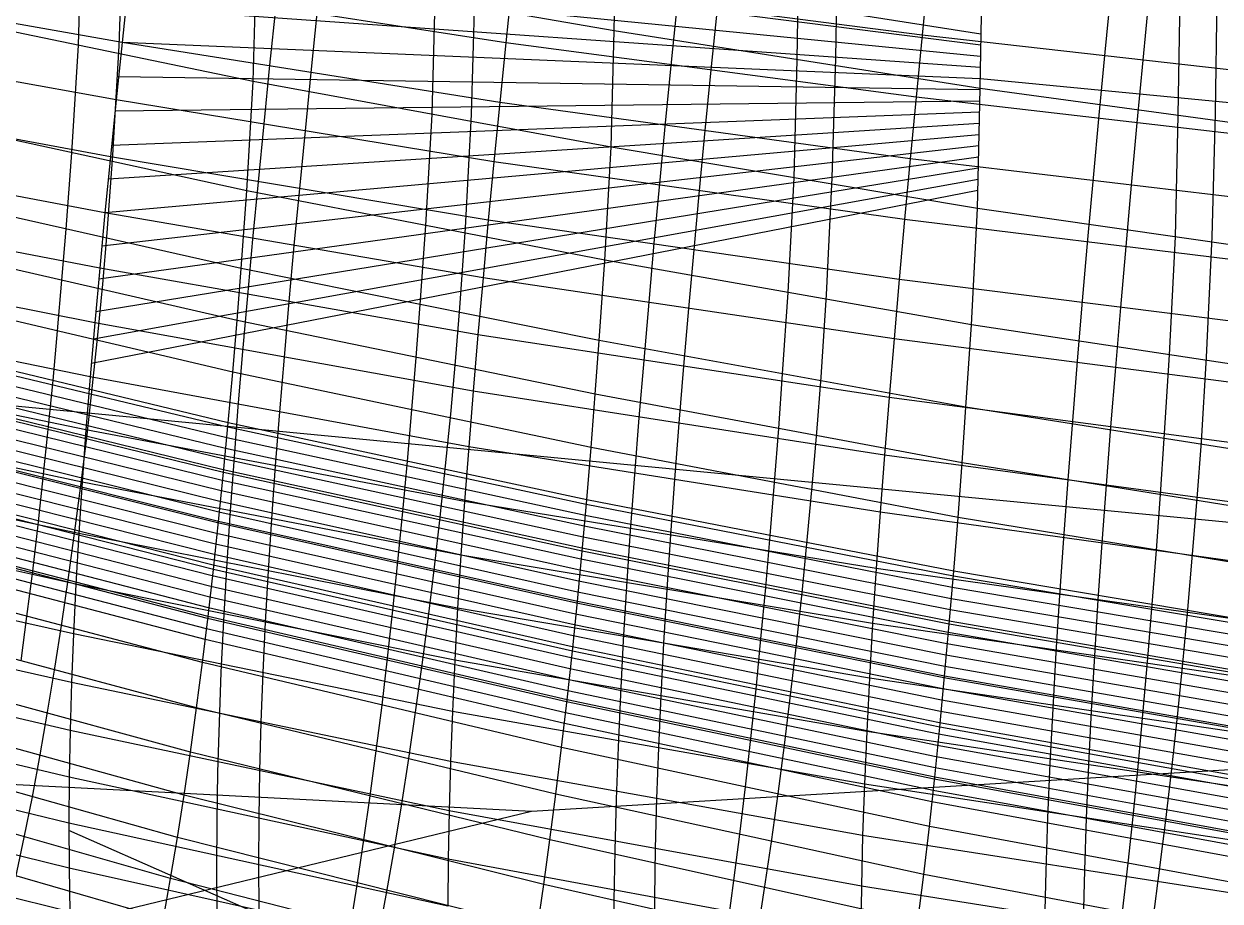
# Model space of a CAD drawing. Extents: x -530 to 530, y -2 to 255.
# Drawn here: x -407.7 to -352.3, y 76.4 to 117 of the extents above; entities that cross this region are included whole.
import ezdxf

# ---------------------------------------------------------------- set-up
doc = ezdxf.new("R2010")
doc.units = 0
doc.header["$MEASUREMENT"] = 0
doc.layers.add('default', color=7, linetype='Continuous')

msp = doc.modelspace()

# ---------------------------------------------------------------- linework, layer by layer
at = {"layer": 'default', "color": 4, "linetype": 'Continuous'}
for p, q in [((-363.383, 116.507, 129.321), (-402.43, 122.62, 114.253)), ((-403.274, 115.969, 164.638), (-403.108, 121.175, 164.376)), ((-363.393, 115.99, 129.348), (-402.613, 120.979, 114.148)), ((-370.105, 115.399, 138.57), (-370.012, 121.02, 138.25)), ((-363.404, 115.473, 129.374), (-402.792, 119.35, 114.047)), ((-357.36, 118.627, 76.331), (-357.647, 115.677, 76.11)), ((-352.533, 112.826, 125.852), (-352.439, 118.604, 125.532)), ((-386.964, 112.782, 151.906), (-386.807, 118.164, 151.635)), ((-377.432, 118.052, 89.414), (-377.72, 115.203, 89.221)), ((-363.414, 114.956, 129.4), (-402.966, 117.732, 113.951)), ((-396.021, 117.816, 103.879), (-396.307, 115.073, 103.714)), ((-403.561, 110.897, 164.694), (-403.274, 115.969, 164.638)), ((-363.425, 114.438, 129.426), (-403.139, 116.12, 113.858)), ((-377.72, 115.203, 89.221), (-377.997, 112.382, 89.042)), ((-370.265, 109.851, 138.837), (-370.105, 115.399, 138.57)), ((-357.647, 115.677, 76.11), (-357.925, 112.755, 75.903)), ((-396.307, 115.073, 103.714), (-396.58, 112.359, 103.562)), ((-363.435, 113.921, 129.452), (-403.304, 114.524, 113.772)), ((-363.445, 113.404, 129.479), (-403.467, 112.935, 113.688)), ((-363.456, 112.887, 129.505), (-403.626, 111.359, 113.609)), ((-387.242, 107.538, 151.951), (-386.964, 112.782, 151.906)), ((-357.925, 112.755, 75.903), (-358.192, 109.862, 75.71)), ((-352.689, 107.123, 126.123), (-352.533, 112.826, 125.852)), ((-363.477, 111.852, 129.557), (-403.931, 108.237, 113.464)), ((-363.466, 112.37, 129.531), (-403.78, 109.795, 113.535)), ((-396.58, 112.359, 103.562), (-396.845, 109.677, 103.422)), ((-377.997, 112.382, 89.042), (-378.263, 109.592, 88.877)), ((-363.487, 111.335, 129.583), (-404.075, 106.699, 113.402)), ((-363.497, 110.818, 129.61), (-404.216, 105.168, 113.342)), ((-403.827, 107.318, 164.66), (-403.561, 110.897, 164.694)), ((-363.508, 110.301, 129.636), (-404.352, 103.65, 113.286)), ((-363.518, 109.784, 129.662), (-404.462, 102.392, 113.245)), ((-396.845, 109.677, 103.422), (-397.096, 107.022, 103.296)), ((-370.533, 104.446, 138.872), (-370.265, 109.851, 138.837)), ((-358.192, 109.862, 75.71), (-358.448, 107, 75.531)), ((-363.528, 109.267, 129.688), (-404.558, 101.265, 113.21)), ((-378.263, 109.592, 88.877), (-378.519, 106.834, 88.724)), ((-387.501, 103.837, 151.903), (-387.242, 107.538, 151.951)), ((-404.033, 104.929, 164.621), (-403.827, 107.318, 164.66)), ((-397.096, 107.022, 103.296), (-397.334, 104.403, 103.185)), ((-358.448, 107, 75.531), (-358.695, 104.171, 75.365)), ((-352.947, 101.567, 126.152), (-352.689, 107.123, 126.123)), ((-378.519, 106.834, 88.724), (-378.763, 104.104, 88.586)), ((-404.266, 102.572, 164.549), (-404.033, 104.929, 164.621)), ((-397.334, 104.403, 103.185), (-397.561, 101.815, 103.086)), ((-378.763, 104.104, 88.586), (-378.994, 101.411, 88.463)), ((-370.783, 100.63, 138.813), (-370.533, 104.446, 138.872)), ((-358.695, 104.171, 75.365), (-358.93, 101.371, 75.215)), ((-387.702, 101.366, 151.853), (-387.501, 103.837, 151.903)), ((-404.51, 100.249, 164.462), (-404.266, 102.572, 164.549)), ((-398.244, 98.316, 156.02), (-414.462, 102.215, 168.816)), ((-398.296, 97.825, 155.998), (-414.516, 101.741, 168.797)), ((-397.561, 101.815, 103.086), (-397.774, 99.261, 103.004)), ((-387.929, 98.928, 151.769), (-387.702, 101.366, 151.853)), ((-378.994, 101.411, 88.463), (-379.215, 98.75, 88.354)), ((-358.93, 101.371, 75.215), (-359.153, 98.609, 75.082)), ((-353.183, 97.644, 126.091), (-352.947, 101.567, 126.152)), ((-398.4, 96.843, 155.954), (-414.622, 100.793, 168.759)), ((-398.348, 97.334, 155.976), (-414.569, 101.267, 168.778)), ((-398.452, 96.352, 155.932), (-414.676, 100.319, 168.74)), ((-404.758, 97.966, 164.367), (-404.51, 100.249, 164.462)), ((-370.979, 98.082, 138.753), (-370.783, 100.63, 138.813)), ((-398.505, 95.861, 155.91), (-414.729, 99.845, 168.722)), ((-398.557, 95.369, 155.888), (-414.782, 99.371, 168.703)), ((-397.774, 99.261, 103.004), (-397.973, 96.738, 102.94)), ((-398.609, 94.878, 155.866), (-414.835, 98.897, 168.684)), ((-388.167, 96.526, 151.668), (-387.929, 98.928, 151.769)), ((-379.215, 98.75, 88.354), (-379.421, 96.124, 88.263)), ((-359.153, 98.609, 75.082), (-359.365, 95.879, 74.963)), ((-398.661, 94.387, 155.844), (-414.889, 98.423, 168.665)), ((-371.2, 95.569, 138.657), (-370.979, 98.082, 138.753)), ((-398.766, 93.405, 155.8), (-414.995, 97.475, 168.628)), ((-398.714, 93.896, 155.822), (-414.942, 97.949, 168.646)), ((-405.029, 95.723, 164.244), (-404.758, 97.966, 164.367)), ((-353.373, 95.024, 126.023), (-353.183, 97.644, 126.091)), ((-398.818, 92.914, 155.778), (-415.048, 97.001, 168.609)), ((-398.87, 92.423, 155.756), (-415.102, 96.527, 168.59)), ((-397.973, 96.738, 102.94), (-398.151, 94.248, 102.898)), ((-388.409, 94.165, 151.559), (-388.167, 96.526, 151.668)), ((-398.922, 91.932, 155.734), (-415.155, 96.053, 168.571)), ((-379.421, 96.124, 88.263), (-379.614, 93.53, 88.19)), ((-359.365, 95.879, 74.963), (-359.564, 93.187, 74.862)), ((-398.975, 91.441, 155.712), (-415.208, 95.58, 168.553)), ((-405.319, 93.522, 164.097), (-405.029, 95.723, 164.244)), ((-371.431, 93.092, 138.544), (-371.2, 95.569, 138.657)), ((-399.027, 90.95, 155.69), (-415.261, 95.106, 168.534)), ((-364.662, 91.431, 129.517), (-381.65, 94.748, 142.969)), ((-353.587, 92.44, 125.917), (-353.373, 95.024, 126.023)), ((-399.131, 89.967, 155.646), (-415.368, 94.158, 168.496)), ((-399.079, 90.458, 155.668), (-415.315, 94.632, 168.515)), ((-398.151, 94.248, 102.898), (-398.311, 91.791, 102.88)), ((-388.673, 91.844, 151.419), (-388.409, 94.165, 151.559)), ((-364.711, 90.909, 129.49), (-381.701, 94.241, 142.944)), ((-399.183, 89.476, 155.624), (-415.421, 93.684, 168.477)), ((-364.761, 90.387, 129.462), (-381.752, 93.734, 142.919)), ((-399.236, 88.985, 155.602), (-415.474, 93.21, 168.459)), ((-405.615, 91.361, 163.94), (-405.319, 93.522, 164.097)), ((-364.81, 89.864, 129.435), (-381.802, 93.227, 142.894)), ((-379.614, 93.53, 88.19), (-379.787, 90.97, 88.142)), ((-371.666, 90.658, 138.422), (-371.431, 93.092, 138.544)), ((-359.564, 93.187, 74.862), (-359.75, 90.526, 74.781)), ((-399.288, 88.494, 155.58), (-415.528, 92.736, 168.44)), ((-364.86, 89.342, 129.407), (-381.853, 92.72, 142.869)), ((-364.909, 88.82, 129.38), (-381.904, 92.213, 142.844)), ((-353.811, 89.893, 125.793), (-353.587, 92.44, 125.917)), ((-405.928, 89.242, 163.759), (-405.615, 91.361, 163.94)), ((-398.311, 91.791, 102.88), (-398.447, 89.373, 102.889)), ((-388.956, 89.568, 151.254), (-388.673, 91.844, 151.419)), ((-364.959, 88.298, 129.352), (-381.955, 91.705, 142.819)), ((-365.008, 87.776, 129.325), (-382.006, 91.198, 142.794)), ((-379.787, 90.97, 88.142), (-379.942, 88.445, 88.118)), ((-365.057, 87.253, 129.297), (-382.056, 90.691, 142.769)), ((-371.923, 88.265, 138.267), (-371.666, 90.658, 138.422)), ((-359.75, 90.526, 74.781), (-359.916, 87.901, 74.726)), ((-365.107, 86.731, 129.27), (-382.107, 90.184, 142.744)), ((-354.039, 87.39, 125.66), (-353.811, 89.893, 125.793)), ((-406.249, 87.168, 163.568), (-405.928, 89.242, 163.759)), ((-398.447, 89.373, 102.889), (-398.561, 86.992, 102.925)), ((-389.244, 87.332, 151.079), (-388.956, 89.568, 151.254)), ((-365.206, 85.687, 129.215), (-382.209, 89.17, 142.694)), ((-365.156, 86.209, 129.242), (-382.158, 89.677, 142.719)), ((-365.255, 85.165, 129.187), (-382.26, 88.663, 142.669)), ((-365.305, 84.642, 129.159), (-382.31, 88.155, 142.644)), ((-379.942, 88.445, 88.118), (-380.073, 85.959, 88.123)), ((-372.198, 85.917, 138.086), (-371.923, 88.265, 138.267)), ((-365.354, 84.12, 129.132), (-382.361, 87.648, 142.619)), ((-359.916, 87.901, 74.726), (-360.065, 85.311, 74.697)), ((-406.585, 85.14, 163.355), (-406.249, 87.168, 163.568)), ((-398.561, 86.992, 102.925), (-398.649, 84.652, 102.99)), ((-389.55, 85.14, 150.879), (-389.244, 87.332, 151.079)), ((-365.404, 83.598, 129.104), (-382.412, 87.141, 142.594)), ((-354.288, 84.93, 125.493), (-354.039, 87.39, 125.66)), ((-365.453, 83.076, 129.077), (-382.463, 86.634, 142.569)), ((-365.502, 82.554, 129.049), (-382.513, 86.127, 142.544)), ((-380.073, 85.959, 88.123), (-380.183, 83.512, 88.157)), ((-372.479, 83.612, 137.894), (-372.198, 85.917, 138.086)), ((-365.552, 82.031, 129.022), (-382.564, 85.62, 142.519)), ((-360.065, 85.311, 74.697), (-360.191, 82.762, 74.698)), ((-406.934, 83.157, 163.126), (-406.585, 85.14, 163.355)), ((-389.862, 82.995, 150.666), (-389.55, 85.14, 150.879)), ((-365.601, 81.509, 128.994), (-382.615, 85.113, 142.493)), ((-354.555, 82.515, 125.297), (-354.288, 84.93, 125.493)), ((-398.649, 84.652, 102.99), (-398.717, 82.353, 103.083)), ((-365.651, 80.987, 128.967), (-382.666, 84.605, 142.468)), ((-372.776, 81.352, 137.676), (-372.479, 83.612, 137.894)), ((-407.29, 81.22, 162.884), (-406.934, 83.157, 163.126)), ((-380.183, 83.512, 88.157), (-380.269, 81.106, 88.222)), ((-390.19, 80.897, 150.431), (-389.862, 82.995, 150.666)), ((-360.191, 82.762, 74.698), (-360.298, 80.253, 74.73)), ((-354.827, 80.145, 125.09), (-354.555, 82.515, 125.297)), ((-398.717, 82.353, 103.083), (-398.756, 80.097, 103.207)), ((-407.663, 79.333, 162.619), (-407.29, 81.22, 162.884)), ((-390.53, 78.845, 150.18), (-390.19, 80.897, 150.431)), ((-380.269, 81.106, 88.222), (-380.333, 78.743, 88.316)), ((-373.08, 79.139, 137.445), (-372.776, 81.352, 137.676)), ((-398.756, 80.097, 103.207), (-398.772, 77.882, 103.361)), ((-360.298, 80.253, 74.73), (-360.379, 77.787, 74.794)), ((-355.116, 77.82, 124.856), (-354.827, 80.145, 125.09)), ((-408.057, 77.501, 162.328), (-407.663, 79.333, 162.619)), ((-368.262, 63.199, 126.744), (-405.599, 79.669, 113.577)), ((-390.878, 76.841, 149.913), (-390.53, 78.845, 150.18)), ((-380.333, 78.743, 88.316), (-380.371, 76.425, 88.443)), ((-373.4, 76.975, 137.19), (-373.08, 79.139, 137.445)), ((-398.772, 77.882, 103.361), (-398.753, 75.711, 103.556)), ((-360.379, 77.787, 74.794), (-360.441, 75.364, 74.889)), ((-355.411, 75.545, 124.607), (-355.116, 77.82, 124.856)), ((-373.73, 74.86, 136.917), (-373.4, 76.975, 137.19)), ((-391.242, 74.889, 149.623), (-390.878, 76.841, 149.913)), ((-380.371, 76.425, 88.443), (-380.386, 74.148, 88.602))]:
    msp.add_line(p, q, dxfattribs=at)
at = {"layer": 'default', "color": 3, "linetype": 'Continuous'}
for p, q in [((-380.366, 116.651, 142.891), (-380.267, 122.156, 142.585)), ((-363.415, 113.981, 129.476), (-363.32, 119.648, 129.162)), ((-397.064, 114.316, 156.13), (-396.92, 119.53, 155.886)), ((-380.366, 116.651, 142.891), (-396.92, 119.53, 155.886)), ((-397.064, 114.316, 156.13), (-413.259, 117.657, 168.868)), ((-380.505, 111.268, 143.136), (-380.366, 116.651, 142.891)), ((-363.415, 113.981, 129.476), (-380.366, 116.651, 142.891)), ((-397.356, 109.256, 156.189), (-397.064, 114.316, 156.13)), ((-380.505, 111.268, 143.136), (-397.064, 114.316, 156.13)), ((-363.548, 108.44, 129.725), (-363.415, 113.981, 129.476)), ((-345.089, 111.488, 117.233), (-363.415, 113.981, 129.476)), ((-397.356, 109.256, 156.189), (-413.557, 112.773, 168.938)), ((-380.788, 106.044, 143.184), (-380.505, 111.268, 143.136)), ((-363.548, 108.44, 129.725), (-380.505, 111.268, 143.136)), ((-397.627, 105.665, 156.157), (-413.834, 109.307, 168.92)), ((-397.627, 105.665, 156.157), (-397.356, 109.256, 156.189)), ((-380.788, 106.044, 143.184), (-397.356, 109.256, 156.189)), ((-363.824, 103.061, 129.766), (-363.548, 108.44, 129.725)), ((-345.217, 105.799, 117.487), (-363.548, 108.44, 129.725)), ((-397.817, 103.25, 156.127), (-414.027, 106.977, 168.899)), ((-381.051, 102.337, 143.139), (-380.788, 106.044, 143.184)), ((-363.824, 103.061, 129.766), (-380.788, 106.044, 143.184)), ((-397.817, 103.25, 156.127), (-397.627, 105.665, 156.157)), ((-381.051, 102.337, 143.139), (-397.627, 105.665, 156.157)), ((-398.015, 100.871, 156.084), (-414.229, 104.681, 168.867)), ((-398.015, 100.871, 156.084), (-397.817, 103.25, 156.127)), ((-381.235, 99.843, 143.099), (-397.817, 103.25, 156.127)), ((-364.079, 99.244, 129.712), (-363.824, 103.061, 129.766)), ((-345.483, 100.276, 117.521), (-363.824, 103.061, 129.766)), ((-398.223, 98.528, 156.026), (-414.442, 102.419, 168.821)), ((-381.235, 99.843, 143.099), (-381.051, 102.337, 143.139)), ((-364.079, 99.244, 129.712), (-381.051, 102.337, 143.139)), ((-398.223, 98.528, 156.026), (-398.015, 100.871, 156.084)), ((-381.428, 97.387, 143.047), (-398.015, 100.871, 156.084)), ((-398.442, 96.227, 155.954), (-414.664, 100.199, 168.762)), ((-381.428, 97.387, 143.047), (-381.235, 99.843, 143.099)), ((-364.258, 96.677, 129.665), (-381.235, 99.843, 143.099)), ((-364.258, 96.677, 129.665), (-364.079, 99.244, 129.712)), ((-345.73, 96.357, 117.456), (-364.079, 99.244, 129.712)), ((-398.67, 93.964, 155.867), (-414.898, 98.014, 168.688)), ((-398.442, 96.227, 155.954), (-398.223, 98.528, 156.026)), ((-381.631, 94.967, 142.977), (-398.223, 98.528, 156.026)), ((-381.631, 94.967, 142.977), (-381.428, 97.387, 143.047)), ((-364.445, 94.148, 129.604), (-381.428, 97.387, 143.047)), ((-364.445, 94.148, 129.604), (-364.258, 96.677, 129.665)), ((-345.903, 93.72, 117.403), (-364.258, 96.677, 129.665)), ((-398.909, 91.742, 155.765), (-415.141, 95.87, 168.6)), ((-398.67, 93.964, 155.867), (-398.442, 96.227, 155.954)), ((-381.843, 92.591, 142.893), (-398.442, 96.227, 155.954)), ((-381.843, 92.591, 142.893), (-381.631, 94.967, 142.977)), ((-364.643, 91.657, 129.526), (-381.631, 94.967, 142.977)), ((-364.643, 91.657, 129.526), (-364.445, 94.148, 129.604)), ((-346.084, 91.123, 117.334), (-364.445, 94.148, 129.604)), ((-399.157, 89.564, 155.647), (-415.394, 93.768, 168.499)), ((-398.909, 91.742, 155.765), (-398.67, 93.964, 155.867)), ((-382.065, 90.254, 142.792), (-398.67, 93.964, 155.867)), ((-382.065, 90.254, 142.792), (-381.843, 92.591, 142.893)), ((-364.849, 89.21, 129.432), (-381.843, 92.591, 142.893)), ((-399.418, 87.428, 155.513), (-415.66, 91.707, 168.381)), ((-399.157, 89.564, 155.647), (-398.909, 91.742, 155.765)), ((-382.297, 87.96, 142.676), (-398.909, 91.742, 155.765)), ((-364.849, 89.21, 129.432), (-364.643, 91.657, 129.526)), ((-346.275, 88.565, 117.247), (-364.643, 91.657, 129.526)), ((-382.297, 87.96, 142.676), (-382.065, 90.254, 142.792)), ((-365.066, 86.803, 129.321), (-382.065, 90.254, 142.792)), ((-399.69, 85.338, 155.361), (-415.938, 89.69, 168.248)), ((-399.418, 87.428, 155.513), (-399.157, 89.564, 155.647)), ((-382.539, 85.71, 142.544), (-399.157, 89.564, 155.647)), ((-365.066, 86.803, 129.321), (-364.849, 89.21, 129.432)), ((-346.475, 86.052, 117.144), (-364.849, 89.21, 129.432)), ((-399.973, 83.291, 155.194), (-416.226, 87.716, 168.1)), ((-382.539, 85.71, 142.544), (-382.297, 87.96, 142.676)), ((-365.291, 84.441, 129.194), (-382.297, 87.96, 142.676)), ((-399.69, 85.338, 155.361), (-399.418, 87.428, 155.513)), ((-382.792, 83.504, 142.393), (-399.418, 87.428, 155.513)), ((-365.291, 84.441, 129.194), (-365.066, 86.803, 129.321)), ((-346.684, 83.581, 117.022), (-365.066, 86.803, 129.321)), ((-400.266, 81.292, 155.011), (-416.525, 85.787, 167.937)), ((-399.973, 83.291, 155.194), (-399.69, 85.338, 155.361)), ((-383.057, 81.346, 142.224), (-399.69, 85.338, 155.361)), ((-382.792, 83.504, 142.393), (-382.539, 85.71, 142.544)), ((-365.527, 82.125, 129.049), (-382.539, 85.71, 142.544)), ((-365.527, 82.125, 129.049), (-365.291, 84.441, 129.194)), ((-346.903, 81.155, 116.884), (-365.291, 84.441, 129.194)), ((-400.572, 79.341, 154.81), (-416.837, 83.905, 167.757)), ((-400.266, 81.292, 155.011), (-399.973, 83.291, 155.194)), ((-383.332, 79.232, 142.039), (-399.973, 83.291, 155.194)), ((-383.057, 81.346, 142.224), (-382.792, 83.504, 142.393)), ((-365.774, 79.853, 128.885), (-382.792, 83.504, 142.393)), ((-400.889, 77.438, 154.591), (-417.16, 82.068, 167.561)), ((-365.774, 79.853, 128.885), (-365.527, 82.125, 129.049)), ((-347.13, 78.776, 116.728), (-365.527, 82.125, 129.049)), ((-400.572, 79.341, 154.81), (-400.266, 81.292, 155.011)), ((-383.618, 77.168, 141.837), (-400.266, 81.292, 155.011)), ((-383.332, 79.232, 142.039), (-383.057, 81.346, 142.224)), ((-366.032, 77.63, 128.702), (-383.057, 81.346, 142.224)), ((-401.216, 75.586, 154.357), (-417.494, 80.282, 167.35)), ((-366.032, 77.63, 128.702), (-365.774, 79.853, 128.885)), ((-347.369, 76.443, 116.551), (-365.774, 79.853, 128.885)), ((-400.889, 77.438, 154.591), (-400.572, 79.341, 154.81)), ((-383.915, 75.153, 141.615), (-400.572, 79.341, 154.81)), ((-383.618, 77.168, 141.837), (-383.332, 79.232, 142.039)), ((-366.3, 75.453, 128.501), (-383.332, 79.232, 142.039)), ((-366.3, 75.453, 128.501), (-366.032, 77.63, 128.702)), ((-347.619, 74.16, 116.354), (-366.032, 77.63, 128.702)), ((-401.216, 75.586, 154.357), (-400.889, 77.438, 154.591)), ((-384.224, 73.187, 141.375), (-400.889, 77.438, 154.591)), ((-383.915, 75.153, 141.615), (-383.618, 77.168, 141.837)), ((-366.578, 73.327, 128.283), (-383.618, 77.168, 141.837))]:
    msp.add_line(p, q, dxfattribs=at)
at = {"layer": 'default', "color": 7, "linetype": 'Continuous'}
for p, q in [((-405.162, 115.986, 162.499), (-405.016, 121.111, 162.257)), ((-371.89, 115.316, 136.183), (-371.793, 120.902, 135.873)), ((-388.784, 112.792, 149.633), (-388.643, 118.091, 149.388)), ((-355.606, 118.243, 79.121), (-355.891, 115.306, 78.903)), ((-354.252, 112.735, 123.354), (-354.159, 118.477, 123.037)), ((-394.116, 117.457, 106.438), (-394.399, 114.73, 106.275)), ((-375.598, 117.68, 92.091), (-375.884, 114.846, 91.9)), ((-405.457, 111.014, 162.563), (-405.162, 115.986, 162.499)), ((-372.027, 109.854, 136.431), (-371.89, 115.316, 136.183)), ((-355.891, 115.306, 78.903), (-356.167, 112.399, 78.697)), ((-394.399, 114.73, 106.275), (-394.671, 112.032, 106.125)), ((-375.884, 114.846, 91.9), (-376.159, 112.041, 91.723)), ((-389.072, 107.65, 149.686), (-388.784, 112.792, 149.633)), ((-356.167, 112.399, 78.697), (-356.432, 109.522, 78.506)), ((-354.383, 107.119, 123.606), (-354.252, 112.735, 123.354)), ((-394.671, 112.032, 106.125), (-394.933, 109.366, 105.987)), ((-376.159, 112.041, 91.723), (-376.423, 109.266, 91.56)), ((-405.731, 107.486, 162.538), (-405.457, 111.014, 162.563)), ((-372.306, 104.553, 136.475), (-372.027, 109.854, 136.431)), ((-394.933, 109.366, 105.987), (-395.182, 106.73, 105.862)), ((-376.423, 109.266, 91.56), (-376.677, 106.525, 91.408)), ((-356.432, 109.522, 78.506), (-356.686, 106.676, 78.329)), ((-405.922, 105.114, 162.513), (-405.731, 107.486, 162.538)), ((-389.339, 104.001, 149.648), (-389.072, 107.65, 149.686)), ((-354.653, 101.669, 123.644), (-354.383, 107.119, 123.606)), ((-395.182, 106.73, 105.862), (-395.418, 104.13, 105.752)), ((-376.677, 106.525, 91.408), (-376.919, 103.815, 91.272)), ((-356.686, 106.676, 78.329), (-356.931, 103.864, 78.165)), ((-406.122, 102.776, 162.476), (-405.922, 105.114, 162.513)), ((-395.418, 104.13, 105.752), (-395.642, 101.561, 105.655)), ((-372.565, 100.79, 136.425), (-372.306, 104.553, 136.475)), ((-389.526, 101.547, 149.613), (-389.339, 104.001, 149.648)), ((-376.919, 103.815, 91.272), (-377.147, 101.14, 91.151)), ((-356.931, 103.864, 78.165), (-357.163, 101.084, 78.017)), ((-406.333, 100.474, 162.424), (-406.122, 102.776, 162.476)), ((-395.642, 101.561, 105.655), (-395.852, 99.032, 105.574)), ((-389.721, 99.129, 149.565), (-389.526, 101.547, 149.613)), ((-354.905, 97.8, 123.584), (-354.653, 101.669, 123.644)), ((-377.147, 101.14, 91.151), (-377.365, 98.5, 91.043)), ((-372.747, 98.26, 136.382), (-372.565, 100.79, 136.425)), ((-357.163, 101.084, 78.017), (-357.384, 98.341, 77.885)), ((-406.553, 98.213, 162.358), (-406.333, 100.474, 162.424)), ((-389.927, 96.748, 149.502), (-389.721, 99.129, 149.565)), ((-395.852, 99.032, 105.574), (-396.047, 96.54, 105.511)), ((-406.784, 95.989, 162.277), (-406.553, 98.213, 162.358)), ((-377.365, 98.5, 91.043), (-377.569, 95.899, 90.953)), ((-372.936, 95.767, 136.325), (-372.747, 98.26, 136.382)), ((-357.384, 98.341, 77.885), (-357.594, 95.633, 77.768)), ((-355.081, 95.199, 123.534), (-354.905, 97.8, 123.584)), ((-396.047, 96.54, 105.511), (-396.222, 94.086, 105.47)), ((-390.142, 94.409, 149.424), (-389.927, 96.748, 149.502)), ((-407.025, 93.806, 162.183), (-406.784, 95.989, 162.277)), ((-377.569, 95.899, 90.953), (-377.758, 93.336, 90.882)), ((-373.137, 93.312, 136.252), (-372.936, 95.767, 136.325)), ((-357.594, 95.633, 77.768), (-357.79, 92.965, 77.669)), ((-355.265, 92.636, 123.469), (-355.081, 95.199, 123.534)), ((-390.368, 92.109, 149.329), (-390.142, 94.409, 149.424)), ((-407.276, 91.666, 162.073), (-407.025, 93.806, 162.183)), ((-396.222, 94.086, 105.47), (-396.378, 91.67, 105.452)), ((-377.758, 93.336, 90.882), (-377.928, 90.813, 90.834)), ((-373.346, 90.9, 136.163), (-373.137, 93.312, 136.252)), ((-357.79, 92.965, 77.669), (-357.972, 90.336, 77.589)), ((-355.459, 90.111, 123.387), (-355.265, 92.636, 123.469)), ((-390.603, 89.851, 149.221), (-390.368, 92.109, 149.329)), ((-407.539, 89.568, 161.947), (-407.276, 91.666, 162.073)), ((-396.378, 91.67, 105.452), (-396.511, 89.297, 105.462)), ((-377.928, 90.813, 90.834), (-378.079, 88.329, 90.811)), ((-373.566, 88.528, 136.056), (-373.346, 90.9, 136.163)), ((-357.972, 90.336, 77.589), (-358.136, 87.748, 77.535)), ((-390.848, 87.637, 149.096), (-390.603, 89.851, 149.221)), ((-355.662, 87.631, 123.288), (-355.459, 90.111, 123.387)), ((-407.814, 87.514, 161.805), (-407.539, 89.568, 161.947)), ((-396.511, 89.297, 105.462), (-396.622, 86.965, 105.497)), ((-378.079, 88.329, 90.811), (-378.208, 85.89, 90.816)), ((-373.794, 86.2, 135.935), (-373.566, 88.528, 136.056)), ((-391.105, 85.466, 148.953), (-390.848, 87.637, 149.096)), ((-358.136, 87.748, 77.535), (-358.281, 85.201, 77.506)), ((-355.875, 85.192, 123.172), (-355.662, 87.631, 123.288)), ((-396.622, 86.965, 105.497), (-396.709, 84.675, 105.562)), ((-378.208, 85.89, 90.816), (-378.315, 83.492, 90.849)), ((-374.033, 83.918, 135.796), (-373.794, 86.2, 135.935)), ((-391.374, 83.342, 148.793), (-391.105, 85.466, 148.953)), ((-358.281, 85.201, 77.506), (-358.405, 82.699, 77.508)), ((-356.097, 82.798, 123.039), (-355.875, 85.192, 123.172)), ((-396.709, 84.675, 105.562), (-396.773, 82.43, 105.652)), ((-374.283, 81.679, 135.639), (-374.033, 83.918, 135.796)), ((-391.653, 81.262, 148.617), (-391.374, 83.342, 148.793)), ((-378.315, 83.492, 90.849), (-378.399, 81.138, 90.914)), ((-358.405, 82.699, 77.508), (-358.508, 80.24, 77.539)), ((-356.329, 80.451, 122.888), (-356.097, 82.798, 123.039)), ((-396.773, 82.43, 105.652), (-396.812, 80.232, 105.773)), ((-374.545, 79.488, 135.463), (-374.283, 81.679, 135.639)), ((-391.942, 79.23, 148.424), (-391.653, 81.262, 148.617)), ((-378.399, 81.138, 90.914), (-378.461, 78.83, 91.005)), ((-356.572, 78.148, 122.718), (-356.329, 80.451, 122.888)), ((-396.812, 80.232, 105.773), (-396.827, 78.078, 105.922)), ((-358.508, 80.24, 77.539), (-358.588, 77.826, 77.602)), ((-392.244, 77.247, 148.212), (-391.942, 79.23, 148.424)), ((-374.816, 77.343, 135.27), (-374.545, 79.488, 135.463)), ((-378.461, 78.83, 91.005), (-378.498, 76.57, 91.129)), ((-396.827, 78.078, 105.922), (-396.815, 75.973, 106.103)), ((-356.826, 75.895, 122.528), (-356.572, 78.148, 122.718)), ((-358.588, 77.826, 77.602), (-358.648, 75.459, 77.695)), ((-392.557, 75.312, 147.983), (-392.244, 77.247, 148.212)), ((-375.098, 75.248, 135.06), (-374.816, 77.343, 135.27)), ((-378.498, 76.57, 91.129), (-378.512, 74.356, 91.283))]:
    msp.add_line(p, q, dxfattribs=at)
at = {"layer": 'default', "color": 5, "linetype": 'Continuous'}
for p, q in [((-403.139, 116.12, 113.858), (-420.267, 119.108, 128.815)), ((-365.816, 119.356, 85.346), (-366.107, 116.455, 85.136)), ((-402.852, 118.807, 114.013), (-403.139, 116.12, 113.858)), ((-385.381, 116.108, 98.863), (-402.852, 118.807, 114.013)), ((-385.09, 118.904, 99.046), (-385.381, 116.108, 98.863)), ((-366.107, 116.455, 85.136), (-385.09, 118.904, 99.046)), ((-403.414, 113.46, 113.715), (-420.55, 116.533, 128.689)), ((-366.107, 116.455, 85.136), (-366.388, 113.583, 84.937)), ((-345.676, 114.157, 72.67), (-366.107, 116.455, 85.136)), ((-403.139, 116.12, 113.858), (-403.414, 113.46, 113.715)), ((-385.66, 113.341, 98.693), (-403.139, 116.12, 113.858)), ((-385.381, 116.108, 98.863), (-385.66, 113.341, 98.693)), ((-366.388, 113.583, 84.937), (-385.381, 116.108, 98.863)), ((-403.679, 110.834, 113.582), (-420.823, 113.989, 128.573)), ((-366.388, 113.583, 84.937), (-366.658, 110.742, 84.753)), ((-345.946, 111.215, 72.457), (-366.388, 113.583, 84.937)), ((-403.414, 113.46, 113.715), (-403.679, 110.834, 113.582)), ((-385.929, 110.603, 98.536), (-403.414, 113.46, 113.715)), ((-385.66, 113.341, 98.693), (-385.929, 110.603, 98.536)), ((-366.658, 110.742, 84.753), (-385.66, 113.341, 98.693)), ((-403.931, 108.237, 113.464), (-421.082, 111.475, 128.47)), ((-403.679, 110.834, 113.582), (-403.931, 108.237, 113.464)), ((-386.187, 107.898, 98.391), (-403.679, 110.834, 113.582)), ((-366.658, 110.742, 84.753), (-366.918, 107.929, 84.583)), ((-346.205, 108.303, 72.259), (-366.658, 110.742, 84.753)), ((-385.929, 110.603, 98.536), (-386.187, 107.898, 98.391)), ((-366.918, 107.929, 84.583), (-385.929, 110.603, 98.536)), ((-404.17, 105.674, 113.36), (-421.328, 108.993, 128.379)), ((-403.931, 108.237, 113.464), (-404.17, 105.674, 113.36)), ((-386.432, 105.224, 98.26), (-403.931, 108.237, 113.464)), ((-386.187, 107.898, 98.391), (-386.432, 105.224, 98.26)), ((-367.167, 105.152, 84.425), (-386.187, 107.898, 98.391)), ((-366.918, 107.929, 84.583), (-367.167, 105.152, 84.425)), ((-346.454, 105.422, 72.075), (-366.918, 107.929, 84.583)), ((-404.398, 103.144, 113.268), (-421.562, 106.542, 128.301)), ((-404.17, 105.674, 113.36), (-404.398, 103.144, 113.268)), ((-386.665, 102.585, 98.145), (-404.17, 105.674, 113.36)), ((-386.432, 105.224, 98.26), (-386.665, 102.585, 98.145)), ((-367.405, 102.406, 84.283), (-386.432, 105.224, 98.26)), ((-367.167, 105.152, 84.425), (-367.405, 102.406, 84.283)), ((-346.694, 102.576, 71.905), (-367.167, 105.152, 84.425)), ((-404.611, 100.651, 113.192), (-421.781, 104.129, 128.236)), ((-404.398, 103.144, 113.268), (-404.611, 100.651, 113.192)), ((-386.886, 99.979, 98.043), (-404.398, 103.144, 113.268)), ((-386.665, 102.585, 98.145), (-386.886, 99.979, 98.043)), ((-367.63, 99.696, 84.157), (-386.665, 102.585, 98.145)), ((-367.405, 102.406, 84.283), (-367.63, 99.696, 84.157)), ((-346.922, 99.763, 71.751), (-367.405, 102.406, 84.283)), ((-404.808, 98.195, 113.132), (-421.984, 101.75, 128.188)), ((-404.611, 100.651, 113.192), (-404.808, 98.195, 113.132)), ((-387.094, 97.413, 97.957), (-404.611, 100.651, 113.192)), ((-386.886, 99.979, 98.043), (-387.094, 97.413, 97.957)), ((-367.844, 97.02, 84.044), (-386.886, 99.979, 98.043)), ((-367.63, 99.696, 84.157), (-367.844, 97.02, 84.044)), ((-347.138, 96.986, 71.614), (-367.63, 99.696, 84.157)), ((-404.986, 95.777, 113.095), (-422.167, 99.408, 128.16)), ((-404.808, 98.195, 113.132), (-404.986, 95.777, 113.095)), ((-387.285, 94.884, 97.89), (-404.808, 98.195, 113.132)), ((-405.144, 93.397, 113.08), (-422.33, 97.103, 128.152)), ((-387.094, 97.413, 97.957), (-387.285, 94.884, 97.89)), ((-368.045, 94.385, 83.949), (-387.094, 97.413, 97.957)), ((-367.844, 97.02, 84.044), (-368.045, 94.385, 83.949)), ((-347.344, 94.245, 71.492), (-367.844, 97.02, 84.044)), ((-404.986, 95.777, 113.095), (-405.144, 93.397, 113.08)), ((-387.458, 92.394, 97.845), (-404.986, 95.777, 113.095)), ((-405.279, 91.058, 113.091), (-422.469, 94.838, 128.169)), ((-387.285, 94.884, 97.89), (-387.458, 92.394, 97.845)), ((-368.23, 91.788, 83.874), (-387.285, 94.884, 97.89)), ((-368.045, 94.385, 83.949), (-368.23, 91.788, 83.874)), ((-347.536, 91.545, 71.388), (-368.045, 94.385, 83.949)), ((-405.144, 93.397, 113.08), (-405.279, 91.058, 113.091)), ((-387.612, 89.944, 97.825), (-405.144, 93.397, 113.08)), ((-405.392, 88.76, 113.128), (-422.585, 92.612, 128.209)), ((-387.458, 92.394, 97.845), (-387.612, 89.944, 97.825)), ((-368.397, 89.231, 83.823), (-387.458, 92.394, 97.845)), ((-368.23, 91.788, 83.874), (-368.397, 89.231, 83.823)), ((-347.714, 88.885, 71.304), (-368.23, 91.788, 83.874)), ((-405.279, 91.058, 113.091), (-405.392, 88.76, 113.128)), ((-387.743, 87.536, 97.832), (-405.279, 91.058, 113.091)), ((-405.48, 86.503, 113.192), (-422.676, 90.426, 128.276)), ((-387.612, 89.944, 97.825), (-387.743, 87.536, 97.832)), ((-368.546, 86.715, 83.797), (-387.612, 89.944, 97.825)), ((-368.397, 89.231, 83.823), (-368.546, 86.715, 83.797)), ((-347.874, 86.266, 71.247), (-368.397, 89.231, 83.823)), ((-405.392, 88.76, 113.128), (-405.48, 86.503, 113.192)), ((-387.852, 85.17, 97.866), (-405.392, 88.76, 113.128)), ((-405.545, 84.291, 113.282), (-422.744, 88.283, 128.365)), ((-387.743, 87.536, 97.832), (-387.852, 85.17, 97.866)), ((-368.672, 84.243, 83.8), (-387.743, 87.536, 97.832)), ((-405.48, 86.503, 113.192), (-405.545, 84.291, 113.282)), ((-387.938, 82.847, 97.931), (-405.48, 86.503, 113.192)), ((-368.546, 86.715, 83.797), (-368.672, 84.243, 83.8)), ((-348.016, 83.688, 71.215), (-368.546, 86.715, 83.797)), ((-405.585, 82.124, 113.402), (-422.785, 86.184, 128.483)), ((-387.852, 85.17, 97.866), (-387.938, 82.847, 97.931)), ((-368.778, 81.813, 83.833), (-387.852, 85.17, 97.866)), ((-405.545, 84.291, 113.282), (-405.585, 82.124, 113.402)), ((-388.001, 80.57, 98.022), (-405.545, 84.291, 113.282)), ((-368.672, 84.243, 83.8), (-368.778, 81.813, 83.833)), ((-348.137, 81.156, 71.215), (-368.672, 84.243, 83.8)), ((-405.601, 80.002, 113.548), (-422.802, 84.128, 128.625)), ((-387.938, 82.847, 97.931), (-388.001, 80.57, 98.022)), ((-368.86, 79.428, 83.896), (-387.938, 82.847, 97.931)), ((-405.589, 77.927, 113.726), (-422.79, 82.118, 128.796)), ((-405.585, 82.124, 113.402), (-405.601, 80.002, 113.548)), ((-388.039, 78.34, 98.144), (-405.585, 82.124, 113.402)), ((-368.778, 81.813, 83.833), (-368.86, 79.428, 83.896)), ((-348.238, 78.667, 71.245), (-368.778, 81.813, 83.833)), ((-388.001, 80.57, 98.022), (-388.039, 78.34, 98.144)), ((-368.921, 77.09, 83.988), (-388.001, 80.57, 98.022)), ((-405.552, 75.901, 113.932), (-422.753, 80.154, 128.994)), ((-405.601, 80.002, 113.548), (-405.589, 77.927, 113.726)), ((-388.053, 76.155, 98.295), (-405.601, 80.002, 113.548)), ((-368.86, 79.428, 83.896), (-368.921, 77.09, 83.988)), ((-348.317, 76.224, 71.308), (-368.86, 79.428, 83.896)), ((-388.039, 78.34, 98.144), (-388.053, 76.155, 98.295)), ((-368.957, 74.8, 84.114), (-388.039, 78.34, 98.144)), ((-405.589, 77.927, 113.726), (-405.552, 75.901, 113.932)), ((-388.041, 74.019, 98.48), (-405.589, 77.927, 113.726)), ((-368.921, 77.09, 83.988), (-368.957, 74.8, 84.114)), ((-348.375, 73.829, 71.401), (-368.921, 77.09, 83.988))]:
    msp.add_line(p, q, dxfattribs=at)
at = {"layer": 'default', "color": 8, "linetype": 'Continuous'}
msp.add_line((-308.784, 109.134, 193.007), (-363.407, 114.438, 129.451), dxfattribs=at)
at = {"layer": 'default', "color": 1, "linetype": 'Continuous'}
for p, q in [((-278.156, 86.86, 428.865), (-423.606, 100.771, 290.836)), ((-278.156, 86.86, 428.865), (-384.193, 80.548, 258.226)), ((-384.193, 80.548, 258.226), (-447.928, 83.827, 194.297)), ((-384.193, 80.548, 258.226), (-419.69, 71.953, 165.694))]:
    msp.add_line(p, q, dxfattribs=at)
at = {"layer": 'default', "color": 30, "linetype": 'Continuous'}
for p, q in [((-381.65, 94.748, 142.969), (-398.244, 98.316, 156.02)), ((-381.701, 94.241, 142.944), (-398.296, 97.825, 155.998)), ((-381.752, 93.734, 142.919), (-398.348, 97.334, 155.976)), ((-381.853, 92.72, 142.869), (-398.452, 96.352, 155.932)), ((-381.802, 93.227, 142.894), (-398.4, 96.843, 155.954)), ((-381.904, 92.213, 142.844), (-398.505, 95.861, 155.91)), ((-381.955, 91.705, 142.819), (-398.557, 95.369, 155.888)), ((-382.006, 91.198, 142.794), (-398.609, 94.878, 155.866)), ((-382.056, 90.691, 142.769), (-398.661, 94.387, 155.844)), ((-382.107, 90.184, 142.744), (-398.714, 93.896, 155.822)), ((-382.158, 89.677, 142.719), (-398.766, 93.405, 155.8)), ((-382.209, 89.17, 142.694), (-398.818, 92.914, 155.778)), ((-382.31, 88.155, 142.644), (-398.922, 91.932, 155.734)), ((-382.26, 88.663, 142.669), (-398.87, 92.423, 155.756)), ((-382.361, 87.648, 142.619), (-398.975, 91.441, 155.712)), ((-346.294, 88.333, 117.238), (-364.662, 91.431, 129.517)), ((-382.412, 87.141, 142.594), (-399.027, 90.95, 155.69)), ((-346.341, 87.797, 117.208), (-364.711, 90.909, 129.49)), ((-382.463, 86.634, 142.569), (-399.079, 90.458, 155.668)), ((-346.389, 87.261, 117.178), (-364.761, 90.387, 129.462)), ((-382.513, 86.127, 142.544), (-399.131, 89.967, 155.646)), ((-346.437, 86.725, 117.148), (-364.81, 89.864, 129.435)), ((-382.564, 85.62, 142.519), (-399.183, 89.476, 155.624)), ((-346.485, 86.188, 117.118), (-364.86, 89.342, 129.407)), ((-382.615, 85.113, 142.493), (-399.236, 88.985, 155.602)), ((-346.533, 85.652, 117.088), (-364.909, 88.82, 129.38)), ((-382.666, 84.605, 142.468), (-399.288, 88.494, 155.58)), ((-346.581, 85.116, 117.058), (-364.959, 88.298, 129.352)), ((-346.628, 84.579, 117.028), (-365.008, 87.776, 129.325)), ((-346.676, 84.043, 116.998), (-365.057, 87.253, 129.297)), ((-346.724, 83.507, 116.968), (-365.107, 86.731, 129.27)), ((-346.772, 82.97, 116.938), (-365.156, 86.209, 129.242)), ((-346.82, 82.434, 116.908), (-365.206, 85.687, 129.215)), ((-346.868, 81.898, 116.879), (-365.255, 85.165, 129.187)), ((-346.915, 81.362, 116.849), (-365.305, 84.642, 129.159)), ((-346.963, 80.825, 116.819), (-365.354, 84.12, 129.132)), ((-347.059, 79.753, 116.759), (-365.453, 83.076, 129.077)), ((-347.011, 80.289, 116.789), (-365.404, 83.598, 129.104)), ((-347.107, 79.216, 116.729), (-365.502, 82.554, 129.049)), ((-347.155, 78.68, 116.699), (-365.552, 82.031, 129.022)), ((-347.202, 78.144, 116.669), (-365.601, 81.509, 128.994)), ((-347.25, 77.608, 116.639), (-365.651, 80.987, 128.967))]:
    msp.add_line(p, q, dxfattribs=at)

doc.saveas('drawing.dxf')
